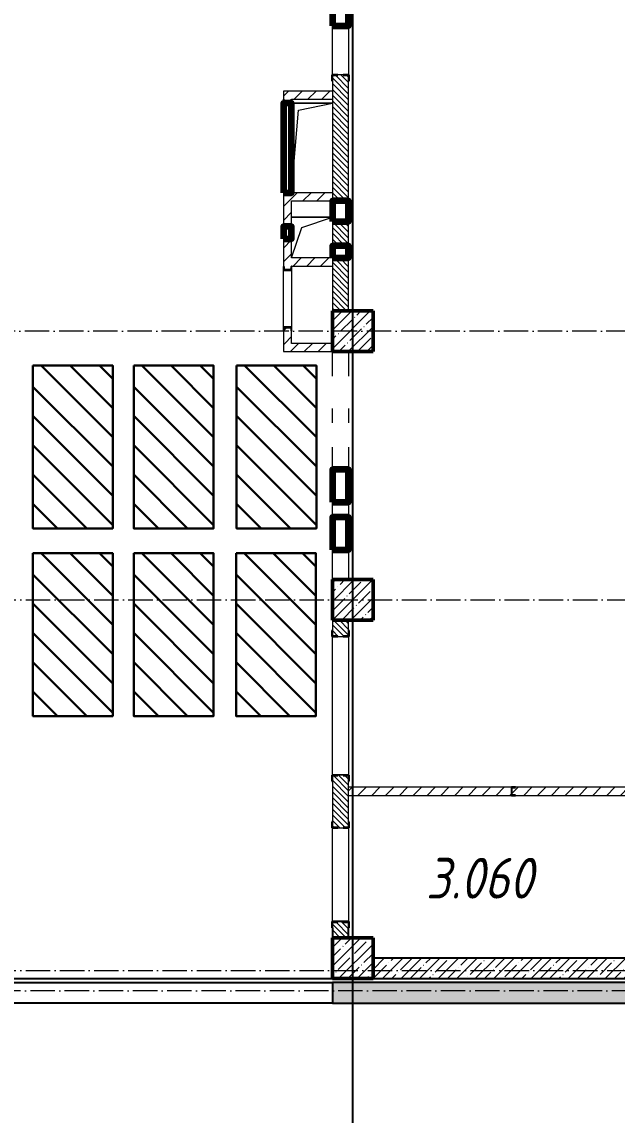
# Model space of a CAD drawing. Header units: millimetres. Extents: x -356862 to 418287, y 0 to 839748.
# Drawn here: x 148216 to 155527, y 466870 to 480297 of the extents above; entities that cross this region are included whole.
import ezdxf

# ---------------------------------------------------------------- set-up
doc = ezdxf.new("R2010")
doc.units = ezdxf.units.MM
doc.linetypes.add('50_200_ШТРИХ_1Т_ш5_п1_п1_', pattern=[700, 500, -100, 0, -100])
for name, color, linetype, lineweight in [('0) строит. леса', 20, 'Continuous', 30), ('9.7) Заделка 956 шт', 6, 'Continuous', 158), ('A-FLOR-____-OTLN', 7, 'Continuous', 9), ('A-GENM-____-MCUT', 7, 'Continuous', 25), ('A-GENM-____-OTLN', 7, 'Continuous', 9), ('A-GENM-____-OTLN-1', 7, 'Continuous', 25), ('A-WALL-____-MCUT-3', 7, 'Continuous', 9), ('A-WALL-____-PATT-1', 7, 'Continuous', 9), ('A-WALL-FNSH-MCUT-1', 7, 'Continuous', 9), ('I-WALL-____-OTLN', 7, 'Continuous', 9), ('S-COLS-____-MCUT', 7, 'Continuous', 50), ('S-COLS-____-OTLN', 7, 'Continuous', 9), ('S-GRID-____-OTLN-1', 7, '50_200_ШТРИХ_1Т_ш5_п1_п1_', 9), ('Марки помещений', 7, 'Continuous', 9)]:
    doc.layers.add(name, color=color, linetype=linetype, lineweight=lineweight)
doc.styles.add('ISOCPEUR_I_2', font='isocpeui.ttf', dxfattribs={"width": 0.85, "height": 2.3})
pattern_1 = [(135, (142429.057, 459015.94), (-35.35534, -35.35534), [])]
pattern_2 = [(45, (142429.06, 459015.94), (-114.04925, 114.04925), []), (45, (142543.1, 459015.94), (-114.04925, 114.04925), [201.612, -40.322, 3.353, -36.97])]
pattern_3 = [(45, (142429.06, 459015.94), (-84.8528, 84.8528), [])]

# ---------------------------------------------------------------- blocks, each defined once
blk = doc.blocks.new('BSC_Колонна _Прямоугольная - 500х500-V122-АР1_План отверстий 3 этажа в осях 1-64_А-ГГ')
at = {"layer": 'S-COLS-____-OTLN'}
h = blk.add_hatch(dxfattribs=at)
h.set_pattern_fill('FP_145', color=256, style=0, pattern_type=2)
h.set_pattern_definition([(45, (-9850, -9781.04), (-114.0493, 114.0493), []), (45, (-9735.95, -9781.04), (-114.0493, 114.0493), [201.613, -40.323, 3.353, -36.97])])
h.paths.add_polyline_path([(-250, -250), (250, -250), (250, 250), (-250, 250)], flags=0)
at = {"layer": 'S-COLS-____-MCUT'}
for p, q in [((250, 250), (-250, 250)), ((-250, 250), (-250, -250)), ((250, -250), (250, 250)), ((-250, -250), (250, -250))]:
    blk.add_line(p, q, dxfattribs=at)
blk = doc.blocks.new('BSC_Колонна _Прямоугольная - 500х500-V124-АР1_План отверстий 3 этажа в осях 1-64_А-ГГ')
at = {"layer": 'S-COLS-____-OTLN'}
h = blk.add_hatch(dxfattribs=at)
h.set_pattern_fill('FP_147', color=256, style=0, pattern_type=2)
h.set_pattern_definition([(45, (-9850, -17481.04), (-114.0493, 114.0493), []), (45, (-9735.95, -17481.04), (-114.0493, 114.0493), [201.613, -40.323, 3.353, -36.97])])
h.paths.add_polyline_path([(-250, -250), (250, -250), (250, 250), (-250, 250)], flags=0)
at = {"layer": 'S-COLS-____-MCUT'}
for p, q in [((250, 250), (-250, 250)), ((-250, 250), (-250, -250)), ((250, -250), (250, 250)), ((-250, -250), (250, -250))]:
    blk.add_line(p, q, dxfattribs=at)
blk = doc.blocks.new('АР_Перемычка - АР_Перемычка-28704962-АР1_План отверстий 3 этажа в осях 1-64_А-ГГ')
at = {"layer": 'A-GENM-____-OTLN'}
blk.add_line((-350, -100), (-342, -100), dxfattribs=at)
blk = doc.blocks.new('154_Фахверк_СКБ_Швеллер - Тип_100_3960-28318856-АР1_План отверстий 3 этажа в осях 1-64_А-ГГ')
at = {"layer": 'A-GENM-____-MCUT'}
for p, q in [((175, 50), (125, 50)), ((125, 50), (125, -50)), ((128, 47), (175, 47)), ((128, -47), (128, 47)), ((175, 47), (175, 50)), ((125, -50), (175, -50)), ((175, -47), (128, -47)), ((175, -50), (175, -47))]:
    blk.add_line(p, q, dxfattribs=at)
blk = doc.blocks.new('154_Стойка_СКБ_Уголок - СМ-2180_200-28268025-АР1_План отверстий 3 этажа в осях 1-64_А-ГГ')
at = {"layer": 'A-GENM-____-MCUT'}
for p, q in [((125, 156), (125, 81)), ((200, 156), (125, 156)), ((131, 81), (131, 150)), ((131, 150), (200, 150)), ((200, 150), (200, 156)), ((125, 81), (131, 81)), ((131, 19), (125, 19)), ((125, 19), (125, -56)), ((131, -50), (131, 19)), ((125, -56), (200, -56)), ((200, -50), (131, -50)), ((200, -56), (200, -50))]:
    blk.add_line(p, q, dxfattribs=at)
blk = doc.blocks.new('Фахверк_СКБ_Уголок - 200_3550_зеркало-28264001-АР1_План отверстий 3 этажа в осях 1-64_А-ГГ')
at = {"layer": 'A-GENM-____-MCUT'}
for p, q in [((200, 156), (125, 156)), ((125, 156), (125, 81)), ((131, 81), (131, 150)), ((131, 150), (200, 150)), ((200, 150), (200, 156)), ((125, 81), (131, 81)), ((131, 19), (125, 19)), ((125, 19), (125, -56)), ((131, -50), (131, 19)), ((125, -56), (200, -56)), ((200, -50), (131, -50)), ((200, -56), (200, -50))]:
    blk.add_line(p, q, dxfattribs=at)
blk = doc.blocks.new('154_Стойка_СКБ_Уголок - СМ-2480_200-28346303-АР1_План отверстий 3 этажа в осях 1-64_А-ГГ')
at = {"layer": 'A-GENM-____-MCUT'}
for p, q in [((125, 156), (125, 81)), ((200, 156), (125, 156)), ((131, 81), (131, 150)), ((131, 150), (200, 150)), ((200, 150), (200, 156)), ((125, 81), (131, 81)), ((131, 19), (125, 19)), ((125, 19), (125, -56)), ((131, -50), (131, 19)), ((125, -56), (200, -56)), ((200, -50), (131, -50)), ((200, -56), (200, -50))]:
    blk.add_line(p, q, dxfattribs=at)
blk = doc.blocks.new('Стойка_Влож_Полоса боковая - Полоса-28213942-АР1_План отверстий 3 этажа в осях 1-64_А-ГГ')
at = {"layer": 'A-GENM-____-OTLN'}
for p, q in [((-5, 60), (0, 60)), ((-5, -60), (-5, 60)), ((0, 31), (0, -31)), ((0, -60), (-5, -60))]:
    blk.add_line(p, q, dxfattribs=at)
blk = doc.blocks.new('AR_Отверстие прямоугольное _в плите_ - AR_Отверстие прямоугольное _в плите_-V199-АР1_План отверстий 3 этажа в осях 1-64_А-ГГ')
at = {"layer": 'A-GENM-____-OTLN'}
for p, q in [((250, 250), (-250, 250)), ((-125, 125), (250, 250)), ((-250, -250), (-125, 125))]:
    blk.add_line(p, q, dxfattribs=at)
blk = doc.blocks.new('AR_Отверстие прямоугольное _в плите_ - AR_Отверстие прямоугольное _в плите_-30552711-АР1_План отверстий 3 этажа в осях 1-64_А-ГГ')
at = {"layer": 'A-GENM-____-OTLN'}
for p, q in [((250, 550), (-250, 550)), ((-167, 467), (250, 550)), ((-250, -550), (-167, 467))]:
    blk.add_line(p, q, dxfattribs=at)
blk = doc.blocks.new('154_Стойка_СКБ_Швеллер - СМ-2180_100-28318692-АР1_План отверстий 3 этажа в осях 1-64_А-ГГ')
at = {"layer": 'A-GENM-____-MCUT'}
for p, q in [((171, 50), (125, 50)), ((125, 50), (125, -50)), ((129.5, 42.4), (171, 42.4)), ((129.5, -42.4), (129.5, 42.4)), ((171, 42.4), (171, 50)), ((125, -50), (171, -50)), ((171, -42.4), (129.5, -42.4)), ((171, -50), (171, -42.4))]:
    blk.add_line(p, q, dxfattribs=at)
blk = doc.blocks.new('154_Фахверк_СКБ_Швеллер - Тип_100_3960_зеркало-36793856-АР1_План отверстий 3 этажа в осях 1-64_А-ГГ')
at = {"layer": 'A-GENM-____-MCUT'}
for p, q in [((175, 50), (125, 50)), ((125, 50), (125, -50)), ((128, 47), (175, 47)), ((128, -47), (128, 47)), ((175, 47), (175, 50)), ((125, -50), (175, -50)), ((175, -47), (128, -47)), ((175, -50), (175, -47))]:
    blk.add_line(p, q, dxfattribs=at)

msp = doc.modelspace()

# ---------------------------------------------------------------- hatches: boundary and pattern name
at = {"layer": '0) строит. леса'}
h = msp.add_hatch(dxfattribs=at)
h.set_pattern_fill('ANSI31', color=256, scale=80, angle=-90)
h.set_pattern_definition([(315, (294370.77, 475636.35), (179.60512, 179.60512), [])])
h.paths.add_polyline_path([(148352.2731, 476076.5825), (148352.2731, 474076.5825), (149332.2731, 474076.5825), (149332.2731, 476076.5825)])
h = msp.add_hatch(dxfattribs=at)
h.set_pattern_fill('ANSI31', color=256, scale=80, angle=-90)
h.set_pattern_definition([(315, (295608.8, 475636.35), (179.60512, 179.60512), [])])
h.paths.add_polyline_path([(149590.3118, 476076.5825), (149590.3118, 474076.5825), (150570.3118, 474076.5825), (150570.3118, 476076.5825)])
h = msp.add_hatch(dxfattribs=at)
h.set_pattern_fill('ANSI31', color=256, scale=80, angle=-90)
h.set_pattern_definition([(315, (296871.12, 475636.35), (179.60512, 179.60512), [])])
h.paths.add_polyline_path([(150852.624, 476076.5825), (150852.624, 474076.5825), (151832.624, 474076.5825), (151832.624, 476076.5825)])
h = msp.add_hatch(dxfattribs=at)
h.set_pattern_fill('ANSI31', color=256, scale=80, angle=-90)
h.set_pattern_definition([(315, (294370.77, 473331.45), (179.60512, 179.60512), [])])
h.paths.add_polyline_path([(148352.2731, 473771.6774), (148352.2731, 471771.6774), (149332.2731, 471771.6774), (149332.2731, 473771.6774)])
h = msp.add_hatch(dxfattribs=at)
h.set_pattern_fill('ANSI31', color=256, scale=80, angle=-90)
h.set_pattern_definition([(315, (295608.8, 473331.45), (179.60512, 179.60512), [])])
h.paths.add_polyline_path([(149590.3118, 473771.6774), (149590.3118, 471771.6774), (150570.3118, 471771.6774), (150570.3118, 473771.6774)])
h = msp.add_hatch(dxfattribs=at)
h.set_pattern_fill('ANSI31', color=256, scale=80, angle=-90)
h.set_pattern_definition([(315, (296864.8, 473331.45), (179.60512, 179.60512), [])])
h.paths.add_polyline_path([(150846.2935, 473771.6774), (150846.2935, 471771.6774), (151826.2935, 471771.6774), (151826.2935, 473771.6774)])
at = {"layer": 'A-WALL-____-PATT-1'}
h = msp.add_hatch(dxfattribs=at)
h.set_pattern_fill('FP_6', color=256, style=0, pattern_type=2)
h.set_pattern_definition(pattern_1)
h.paths.add_polyline_path([(152229.0567, 476746.983), (152229.0567, 477396.983), (152029.0567, 477396.983), (152029.0567, 476746.983)], flags=0)
h.paths.add_polyline_path([(152173.8843, 477546.983), (152229.0567, 477546.983), (152229.0567, 477846.983), (152029.0567, 477846.983), (152029.0567, 477546.983)], flags=0)
h.paths.add_polyline_path([(152229.0567, 478096.983), (152229.0567, 479640.983), (152160.0567, 479640.983), (152160.0567, 479646.983), (152098.0567, 479646.983), (152098.0567, 479640.983), (152029.0567, 479640.983), (152029.0567, 478096.983), (152135.9533, 478096.983)], flags=0)
h.paths.add_polyline_path([(152098.0567, 481346.983), (152160.0567, 481346.983), (152160.0567, 481352.983), (152229.0567, 481352.983), (152229.0567, 481546.983), (152029.0567, 481546.983), (152029.0567, 481352.983), (152098.0567, 481352.983)], flags=0)
h = msp.add_hatch(dxfattribs=at)
h.set_pattern_fill('FP_4', color=256, style=0, pattern_type=2)
h.set_pattern_definition(pattern_3)
h.paths.add_polyline_path([(151529.0567, 476346.983), (151529.0567, 476500.983), (151521.4567, 476500.983), (151521.4567, 476542.483), (151436.6567, 476542.483), (151436.6567, 476500.983), (151429.0567, 476500.983), (151429.0567, 476346.983), (151521.4567, 476346.983)], flags=0)
h.paths.add_polyline_path([(151436.6567, 477251.483), (151521.4567, 477251.483), (151521.4567, 477292.983), (151529.0567, 477292.983), (151529.0567, 477631.983), (151429.0567, 477631.983), (151429.0567, 477292.983), (151436.6567, 477292.983), (151436.6567, 477258.383)], flags=0)
h.paths.add_polyline_path([(151485.3725, 477781.983), (151529.0567, 477781.983), (151529.0567, 478196.983), (151429.0567, 478196.983), (151429.0567, 477781.983)], flags=0)
h.paths.add_polyline_path([(151440.8167, 479299.983), (151526.0567, 479299.983), (151526.0567, 479346.983), (151529.0567, 479346.983), (151529.0567, 479446.983), (151429.0567, 479446.983), (151429.0567, 479346.983), (151432.0567, 479346.983), (151432.0567, 479299.983)], flags=0)
h = msp.add_hatch(dxfattribs=at)
h.set_pattern_fill('FP_4', color=256, style=0, pattern_type=2)
h.set_pattern_definition(pattern_3)
h.paths.add_polyline_path([(151529.0567, 479346.983), (152029.0567, 479346.983), (152029.0567, 479446.983), (151529.0567, 479446.983)], flags=0)
h = msp.add_hatch(dxfattribs=at)
h.set_pattern_fill('FP_4', color=256, style=0, pattern_type=2)
h.set_pattern_definition(pattern_3)
h.paths.add_polyline_path([(151529.0567, 478096.983), (152029.0567, 478096.983), (152029.0567, 478196.983), (151529.0567, 478196.983)], flags=0)
h = msp.add_hatch(dxfattribs=at)
h.set_pattern_fill('FP_4', color=256, style=0, pattern_type=2)
h.set_pattern_definition(pattern_3)
h.paths.add_polyline_path([(152029.0567, 477296.983), (152029.0567, 477396.983), (151529.0567, 477396.983), (151529.0567, 477296.983)], flags=0)
h = msp.add_hatch(dxfattribs=at)
h.set_pattern_fill('FP_4', color=256, style=0, pattern_type=2)
h.set_pattern_definition(pattern_3)
h.paths.add_polyline_path([(152029.0567, 476246.983), (152029.0567, 476346.983), (151429.0567, 476346.983), (151429.0567, 476246.983)], flags=0)
h = msp.add_hatch(dxfattribs=at)
h.set_pattern_fill('FP_6', color=256, style=0, pattern_type=2)
h.set_pattern_definition(pattern_1)
h.paths.add_polyline_path([(152098.0567, 469046.983), (152229.0567, 469046.983), (152229.0567, 469240.983), (152160.0567, 469240.983), (152160.0567, 469246.983), (152098.0567, 469246.983), (152098.0567, 469240.983), (152029.0567, 469240.983), (152029.0567, 469046.983)], flags=0)
h.paths.add_polyline_path([(152160.0567, 470396.983), (152160.0567, 470402.983), (152229.0567, 470402.983), (152229.0567, 471040.983), (152160.0567, 471040.983), (152160.0567, 471046.983), (152098.0567, 471046.983), (152098.0567, 471040.983), (152029.0567, 471040.983), (152029.0567, 470402.983), (152098.0567, 470402.983), (152098.0567, 470396.983)], flags=0)
h.paths.add_polyline_path([(152098.0567, 472746.983), (152160.0567, 472746.983), (152160.0567, 472752.983), (152229.0567, 472752.983), (152229.0567, 472946.983), (152029.0567, 472946.983), (152029.0567, 472752.983), (152098.0567, 472752.983)], flags=0)
h = msp.add_hatch(dxfattribs=at)
h.set_pattern_fill('FP_4', color=256, style=0, pattern_type=2)
h.set_pattern_definition(pattern_3)
h.paths.add_polyline_path([(156179.0567, 470796.983), (156179.0567, 470896.983), (154279.0567, 470896.983), (154279.0567, 470893.983), (154232.0567, 470893.983), (154232.0567, 470799.983), (154279.0567, 470799.983), (154279.0567, 470796.983)], flags=0)
h.paths.add_polyline_path([(152229.0567, 470796.983), (154229.0567, 470796.983), (154229.0567, 470896.983), (152229.0567, 470896.983)], flags=0)
h = msp.add_hatch(dxfattribs=at)
h.set_pattern_fill('FP_38', color=256, style=0, pattern_type=2)
h.set_pattern_definition(pattern_2)
h.paths.add_polyline_path([(165279.0567, 468546.983), (165279.0567, 468796.983), (161179.0567, 468796.983), (161179.0567, 468546.983), (163624.9513, 468546.983)], flags=0)
h.paths.add_polyline_path([(160029.0567, 468546.983), (160029.0567, 468796.983), (152529.0567, 468796.983), (152529.0567, 468546.983), (159206.2906, 468546.983)], flags=0)
h = msp.add_hatch(dxfattribs=at)
h.set_pattern_fill('FP_38', color=256, style=0, pattern_type=2)
h.set_pattern_definition(pattern_2)
h.paths.add_polyline_path([(165392.4156, 468246.983), (165979.0567, 468246.983), (165979.0567, 468496.983), (161179.0567, 468496.983), (161179.0567, 468246.983), (163624.9513, 468246.983)], flags=0)
h.paths.add_polyline_path([(160029.0567, 468246.983), (160029.0567, 468496.983), (152029.0567, 468496.983), (152029.0567, 468246.983), (155634.3851, 468246.983), (155634.3851, 468292.7323), (155721.1217, 468292.7323), (155721.1217, 468246.983), (158322.5584, 468246.983)], flags=0)
h.paths.add_polyline_path([(148029.0567, 468246.983), (148029.0567, 468496.983), (140479.0567, 468496.983), (140479.0567, 468246.983), (147717.7727, 468246.983)], flags=0)
at = {"layer": 'S-COLS-____-OTLN'}
h = msp.add_hatch(dxfattribs=at)
h.set_pattern_fill('FP_38', color=256, style=0, pattern_type=2)
h.set_pattern_definition(pattern_2)
h.paths.add_polyline_path([(152029.0567, 472946.983), (152529.0567, 472946.983), (152529.0567, 473446.983), (152029.0567, 473446.983)], flags=0)

# ---------------------------------------------------------------- linework, layer by layer
at = {"color": 251, "ltscale": 0.6, "true_color": 0x636466}
msp.add_line((152279.0567, 454533.3346), (152279.0567, 508896.9006), dxfattribs=at)
for p, q in [((152029.0567, 469171.983), (152029.0567, 469046.983)), ((152160.0567, 469246.983), (152098.0567, 469246.983)), ((152229.0567, 469046.983), (152229.0567, 469171.983)), ((155829.0567, 468796.983), (152529.0567, 468796.983)), ((148029.0567, 468546.983), (152029.0567, 468546.983)), ((148029.0567, 468496.983), (152029.0567, 468496.983)), ((160029.0567, 468496.983), (152029.0567, 468496.983)), ((152029.0567, 468496.983), (152029.0567, 468246.983)), ((152529.0567, 468546.983), (160029.0567, 468546.983)), ((152029.0567, 468246.983), (148029.0567, 468246.983)), ((152029.0567, 468246.983), (155634.3851, 468246.983))]:
    msp.add_line(p, q)
at = {"layer": '0) строит. леса'}
for points in [[(148352.2731, 476076.5825), (148352.2731, 474076.5825), (149332.2731, 474076.5825), (149332.2731, 476076.5825)], [(149590.3118, 476076.5825), (149590.3118, 474076.5825), (150570.3118, 474076.5825), (150570.3118, 476076.5825)], [(150852.624, 476076.5825), (150852.624, 474076.5825), (151832.624, 474076.5825), (151832.624, 476076.5825)], [(148352.2731, 473771.6774), (148352.2731, 471771.6774), (149332.2731, 471771.6774), (149332.2731, 473771.6774)], [(149590.3118, 473771.6774), (149590.3118, 471771.6774), (150570.3118, 471771.6774), (150570.3118, 473771.6774)], [(150846.2935, 473771.6774), (150846.2935, 471771.6774), (151826.2935, 471771.6774), (151826.2935, 473771.6774)]]:
    msp.add_lwpolyline(points, close=True, dxfattribs=at)
at = {"layer": '9.7) Заделка 956 шт'}
for points in [[(152029.0567, 480246.983), (152229.0567, 480246.983), (152229.0567, 480746.983), (152029.0567, 480746.983)], [(151429.0567, 478196.983), (151529.0567, 478196.983), (151529.0567, 479296.983), (151429.0567, 479296.983)], [(152029.0567, 477846.983), (152229.0567, 477846.983), (152229.0567, 478096.983), (152029.0567, 478096.983)], [(151429.0567, 477631.983), (151529.0567, 477631.983), (151529.0567, 477781.983), (151429.0567, 477781.983)], [(152029.0567, 477396.983), (152229.0567, 477396.983), (152229.0567, 477546.983), (152029.0567, 477546.983)], [(152029.0567, 474397.9954), (152229.0567, 474397.9954), (152229.0567, 474797.9954), (152029.0567, 474797.9954)], [(152029.0567, 473813.6678), (152229.0567, 473813.6678), (152229.0567, 474213.6678), (152029.0567, 474213.6678)]]:
    msp.add_lwpolyline(points, close=True, dxfattribs=at)
at = {"layer": 'A-FLOR-____-OTLN'}
for p, q in [((151529.0567, 479296.983), (152029.0567, 479296.983)), ((151529.0567, 477896.983), (152029.0567, 477896.983))]:
    msp.add_line(p, q, dxfattribs=at)
at = {"layer": 'A-WALL-____-MCUT-3'}
for p, q in [((152029.0567, 479571.983), (152029.0567, 478096.983)), ((152229.0567, 478096.983), (152229.0567, 479571.983)), ((152029.0567, 477846.983), (152029.0567, 477546.983)), ((152229.0567, 477546.983), (152229.0567, 477846.983)), ((152029.0567, 477396.983), (152029.0567, 476746.983)), ((152229.0567, 476746.983), (152229.0567, 477396.983)), ((152029.0567, 472946.983), (152029.0567, 472821.983)), ((152229.0567, 472946.983), (152029.0567, 472946.983)), ((152229.0567, 472821.983), (152229.0567, 472946.983)), ((152098.0567, 472746.983), (152160.0567, 472746.983)), ((152029.0567, 470971.983), (152029.0567, 470471.983)), ((152229.0567, 470471.983), (152229.0567, 470971.983)), ((152098.0567, 470396.983), (152160.0567, 470396.983))]:
    msp.add_line(p, q, dxfattribs=at)
at = {"layer": 'A-WALL-FNSH-MCUT-1'}
for p, q in [((151429.0567, 479446.983), (151429.0567, 479346.983)), ((152029.0567, 479446.983), (151429.0567, 479446.983)), ((151529.0567, 479346.983), (152029.0567, 479346.983)), ((151429.0567, 478196.983), (151429.0567, 477781.983)), ((152029.0567, 478196.983), (151529.0567, 478196.983)), ((151529.0567, 477781.983), (151529.0567, 478096.983)), ((151529.0567, 478096.983), (152029.0567, 478096.983)), ((152029.0567, 478096.983), (152029.0567, 478096.983)), ((151429.0567, 477631.983), (151429.0567, 477292.983)), ((151529.0567, 477396.983), (151529.0567, 477631.983)), ((152029.0567, 477396.983), (151529.0567, 477396.983)), ((151529.0567, 477292.983), (151529.0567, 477296.983)), ((151529.0567, 477296.983), (152029.0567, 477296.983)), ((151429.0567, 476500.983), (151429.0567, 476246.983)), ((151529.0567, 476346.983), (151529.0567, 476500.983)), ((152029.0567, 476346.983), (151529.0567, 476346.983)), ((151429.0567, 476246.983), (152029.0567, 476246.983)), ((154229.0567, 470896.983), (152229.0567, 470896.983)), ((156179.0567, 470896.983), (154279.0567, 470896.983)), ((152229.0567, 470796.983), (154229.0567, 470796.983)), ((154279.0567, 470796.983), (156179.0567, 470796.983))]:
    msp.add_line(p, q, dxfattribs=at)
at = {"layer": 'I-WALL-____-OTLN'}
for p, q in [((152029.0567, 479646.983), (152029.0567, 480246.983)), ((152229.0567, 480246.983), (152229.0567, 479646.983)), ((151429.0567, 476546.983), (151429.0567, 477246.983)), ((151529.0567, 477246.983), (151529.0567, 476546.983)), ((152029.0567, 475946.983), (152029.0567, 476246.983)), ((152229.0567, 476246.983), (152229.0567, 475946.983)), ((152029.0567, 475371.983), (152029.0567, 475546.983)), ((152229.0567, 475546.983), (152229.0567, 475371.983)), ((152029.0567, 473446.983), (152029.0567, 475071.983)), ((152229.0567, 475071.983), (152229.0567, 473446.983)), ((152029.0567, 471046.983), (152029.0567, 472746.983)), ((152229.0567, 472746.983), (152229.0567, 471046.983)), ((152029.0567, 469246.983), (152029.0567, 470396.983)), ((152229.0567, 470396.983), (152229.0567, 469246.983))]:
    msp.add_line(p, q, dxfattribs=at)
at = {"layer": 'S-COLS-____-MCUT'}
for p, q in [((152529.0567, 473446.983), (152029.0567, 473446.983)), ((152029.0567, 473446.983), (152029.0567, 472946.983)), ((152529.0567, 472946.983), (152529.0567, 473446.983)), ((152029.0567, 472946.983), (152529.0567, 472946.983))]:
    msp.add_line(p, q, dxfattribs=at)
at = {"layer": 'S-GRID-____-OTLN-1', "color": 251, "ltscale": 0.6, "true_color": 0x636466}
for p, q in [((169136.7959, 476496.983), (137760.2865, 476496.983)), ((137760.2865, 473196.983), (169136.7959, 473196.983)), ((137760.2865, 468646.983), (166299.6574, 468646.983)), ((246503.4633, 468396.983), (137999.201, 468396.983))]:
    msp.add_line(p, q, dxfattribs=at)

# ---------------------------------------------------------------- block references
at = {"rotation": 269.9999999999999}
msp.add_blockref('Фахверк_СКБ_Уголок - 200_3550_зеркало-28264001-АР1_План отверстий 3 этажа в осях 1-64_А-ГГ', (152079.0567, 469371.983), dxfattribs=at)
msp.add_blockref('BSC_Колонна _Прямоугольная - 500х500-V122-АР1_План отверстий 3 этажа в осях 1-64_А-ГГ', (152279.0567, 468796.983))
at = {"layer": 'A-GENM-____-OTLN'}
for name, p, rotation in [('Стойка_Влож_Полоса боковая - Полоса-28213942-АР1_План отверстий 3 этажа в осях 1-64_А-ГГ', (152129.0567, 479646.983), 269.9999999999999), ('АР_Перемычка - АР_Перемычка-28704962-АР1_План отверстий 3 этажа в осях 1-64_А-ГГ', (152129.0567, 479646.983), 89.99999999999991), ('Стойка_Влож_Полоса боковая - Полоса-28213942-АР1_План отверстий 3 этажа в осях 1-64_А-ГГ', (152129.0567, 471046.983), 269.9999999999999)]:
    msp.add_blockref(name, p, dxfattribs=dict(at, rotation=rotation))
for name, p in [('AR_Отверстие прямоугольное _в плите_ - AR_Отверстие прямоугольное _в плите_-30552711-АР1_План отверстий 3 этажа в осях 1-64_А-ГГ', (151779.0567, 478746.983)), ('AR_Отверстие прямоугольное _в плите_ - AR_Отверстие прямоугольное _в плите_-V199-АР1_План отверстий 3 этажа в осях 1-64_А-ГГ', (151779.0567, 477646.983))]:
    msp.add_blockref(name, p, dxfattribs=at)
at = {"layer": 'A-GENM-____-OTLN-1'}
for name, p, rotation in [('154_Стойка_СКБ_Уголок - СМ-2480_200-28346303-АР1_План отверстий 3 этажа в осях 1-64_А-ГГ', (152079.0567, 479771.983), 269.9999999999999), ('154_Фахверк_СКБ_Швеллер - Тип_100_3960_зеркало-36793856-АР1_План отверстий 3 этажа в осях 1-64_А-ГГ', (151479.0567, 479171.983), 89.99999999999993), ('154_Стойка_СКБ_Швеллер - СМ-2180_100-28318692-АР1_План отверстий 3 этажа в осях 1-64_А-ГГ', (151479.0567, 477121.983), 89.99999999999993), ('154_Стойка_СКБ_Швеллер - СМ-2180_100-28318692-АР1_План отверстий 3 этажа в осях 1-64_А-ГГ', (151479.0567, 476671.983), 269.9999999999999), ('Фахверк_СКБ_Уголок - 200_3550_зеркало-28264001-АР1_План отверстий 3 этажа в осях 1-64_А-ГГ', (152179.0567, 472621.983), 89.99999999999993), ('154_Стойка_СКБ_Уголок - СМ-2480_200-28346303-АР1_План отверстий 3 этажа в осях 1-64_А-ГГ', (152079.0567, 471171.983), 269.9999999999999), ('154_Стойка_СКБ_Уголок - СМ-2180_200-28268025-АР1_План отверстий 3 этажа в осях 1-64_А-ГГ', (152179.0567, 470271.983), 89.99999999999993)]:
    msp.add_blockref(name, p, dxfattribs=dict(at, rotation=rotation))
msp.add_blockref('154_Фахверк_СКБ_Швеллер - Тип_100_3960-28318856-АР1_План отверстий 3 этажа в осях 1-64_А-ГГ', (154104.0567, 470846.983), dxfattribs=at)
at = {"layer": 'S-COLS-____-OTLN'}
msp.add_blockref('BSC_Колонна _Прямоугольная - 500х500-V124-АР1_План отверстий 3 этажа в осях 1-64_А-ГГ', (152279.0567, 476496.983), dxfattribs=at)

# ---------------------------------------------------------------- texts
at = {"layer": 'Марки помещений', "insert": (153179.6752, 470030.0191), "char_height": 500, "width": 785.65375, "attachment_point": 1, "style": 'ISOCPEUR_I_2'}
msp.add_mtext('3.060', dxfattribs=at)

doc.saveas('drawing.dxf')
